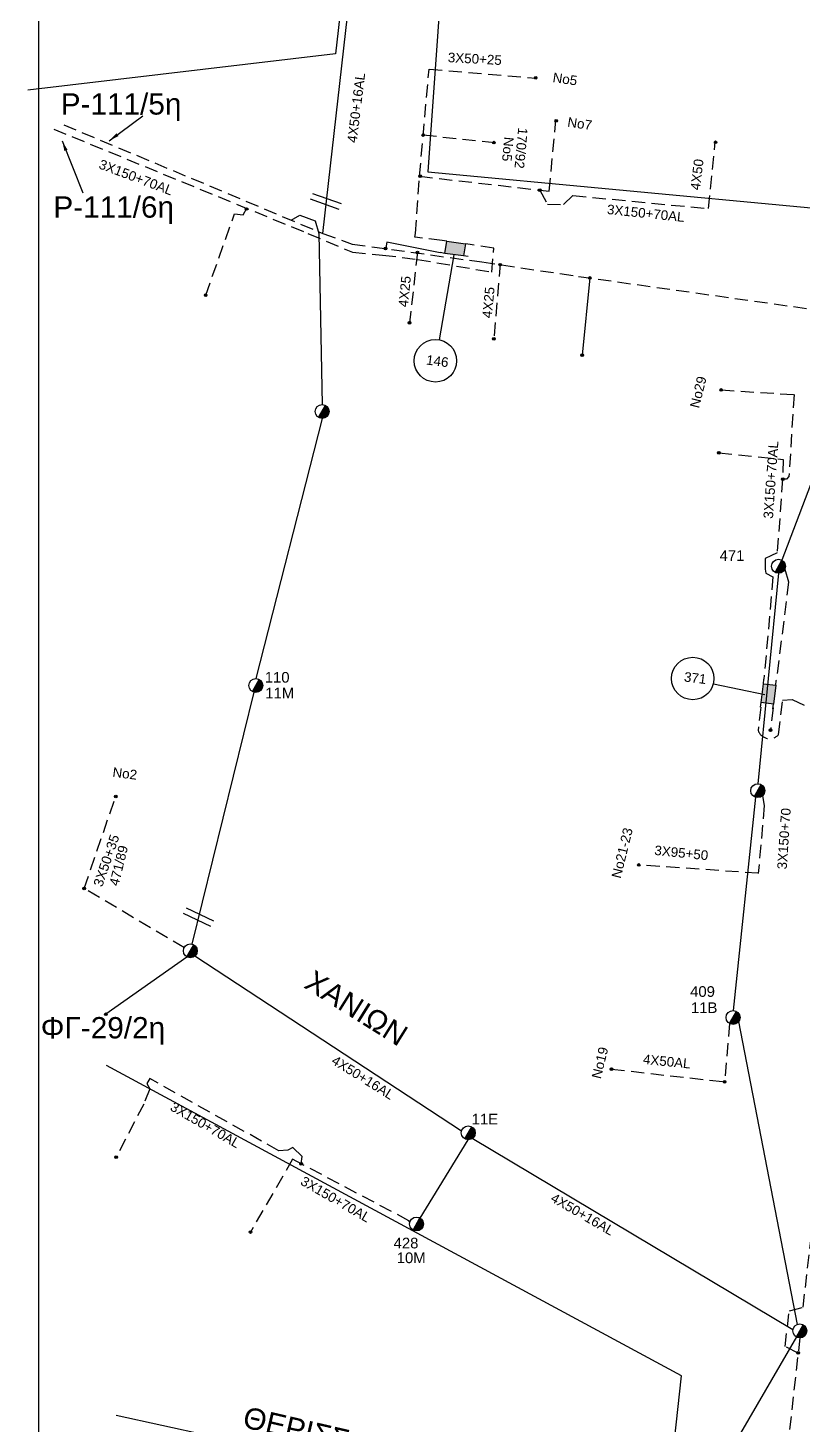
# Model space of a CAD drawing. Header units: millimetres. Extents: x -2238 to -1136, y 747 to 1272.
# Drawn here: x -2238.4 to -2163.6, y 1029.1 to 1163.8 of the extents above; entities that cross this region are included whole.
import ezdxf

# ---------------------------------------------------------------- set-up
doc = ezdxf.new("R2010")
doc.units = ezdxf.units.MM
doc.linetypes.add('DASHED', pattern=[19.05, 12.7, -6.35])
for name, color, linetype in [('Link Box 4 Διευθύνσεων', 7, 'Continuous'), ('Άγνωστα', 7, 'Continuous'), ('Γυμνά εναέρια ΧΤ και ΦΟΠ (2Φ)   3x50+16AL', 7, 'Continuous'), ('Γυμνά εναέρια ΧΤ και ΦΟΠ (3Φ)   4x50+16AL', 7, 'Continuous'), ('Επιγραφές - Σχήματα', 7, 'Continuous'), ('Καλώδια ΧΤ   3x150+50AL', 7, 'DASHED'), ('Καλώδια ΧΤ   3x150+70AL', 7, 'DASHED'), ('Καλώδια ΧΤ   3x150AL+50XLPE', 7, 'DASHED'), ('Στύλος ΦΜ', 7, 'Continuous'), ('Στύλος ΦΜ @ 1', 7, 'Continuous'), ('Συνδέσεις', 7, 'Continuous'), ('Τομή', 7, 'Continuous'), ('Υπόβαθρο ΔΕΗ', 7, 'Continuous'), ('Υπόγεια καλώδια Δικτύου ΧΤ και Παρ. ΧΤ - 3X150+70 AL', 7, 'DASHED'), ('Υπόγεια καλώδια Παροχών ΧΤ   4x25', 7, 'DASHED')]:
    doc.layers.add(name, color=color, linetype=linetype)
doc.styles.get("Standard").update_dxf_attribs({"font": 'ARIAL.TTF'})
doc.linetypes.add('SYN_LINE', pattern='A,0.5,-0.0001,["/\\/\\/\\/",Standard,S=0.1,R=0,X=0,Y=-0.05],-0.25', length=0.7501)
doc.dimstyles.new('ISO-25', dxfattribs={"dimtxt": 2.5, "dimasz": 2.5, "dimexe": 1.25, "dimexo": 0.625, "dimtad": 1, "dimtxsty": 'Standard', "dimcen": 2.5, "dimadec": 0, "dimazin": 0, "dimtfac": 1, "dimtmove": 0, "dimatfit": 3, "dimfxl": 1, "dimarcsym": 0})

# ---------------------------------------------------------------- blocks, each defined once
blk = doc.blocks.new('ΤΟΜΗ')
at = {"layer": 'Τομή', "ltscale": 40}
for p, q in [((-5.68, 0), (5.68, 0)), ((5.68, -2.33), (-5.68, -2.33))]:
    blk.add_line(p, q, dxfattribs=at)
blk = doc.blocks.new('_ΣΥΝΔΕΣΗ')
at = {"layer": 'Συνδέσεις', "linetype": 'SYN_LINE', "ltscale": 40}
blk.add_hatch(color=256, dxfattribs=at).paths.add_polyline_path([(0.5, -0.01, 1), (-0.5, -0.01, 1)])
at = {"layer": 'Συνδέσεις'}
blk.add_circle((0, -0.01), 0.5, dxfattribs=at)
blk = doc.blocks.new('ΥΠΑΡΧΩΝ ΤΣΙΜΕΝΤΕΝΙΟΣ ΣΤΥΛΟΣ')
at = {"layer": 'Στύλος ΦΜ'}
blk.add_hatch(color=256, dxfattribs=at).paths.add_polyline_path([(-1.29, -2.28, 0.574793), (2.62, 0, 0.268822), (1.3, 2.27)])
blk.add_line((-1.29, -2.28), (1.3, 2.27), dxfattribs=at)
blk.add_circle((0, 0), 2.62, dxfattribs=at)
at = {"layer": 'Στύλος ΦΜ', "flags": 4}
for tag, p in [('ΑΡΙΘΜΟΣ', (-4.68, 8.05)), ('ΤΥΠΟΣ', (-4.91, 3.03))]:
    blk.add_attdef(tag, p, '', height=4, dxfattribs=at)
blk = doc.blocks.new('LINK BOX 4 ΑΝΑΧΩΡΗΣΕΩΝ')
at = {"layer": 'Link Box 4 Διευθύνσεων', "ltscale": 40}
blk.add_hatch(color=256, dxfattribs=at).paths.add_polyline_path([(-3.54, 0), (-3.54, -4.67), (3.54, -4.67), (3.54, 0)])
for p, q in [((-3.54, 0), (-5.33, 0)), ((5.33, 0), (3.54, 0)), ((-3.54, -4.67), (-5.33, -4.67)), ((5.33, -4.67), (3.54, -4.67))]:
    blk.add_line(p, q, dxfattribs=at)
blk.add_lwpolyline([(-3.54, -4.67), (-3.54, 0), (3.54, 0), (3.54, -4.67)], close=True, dxfattribs=at)

msp = doc.modelspace()

# ---------------------------------------------------------------- linework, layer by layer
at = {"layer": 'Άγνωστα', "color": 2, "linetype": 'DASHED', "ltscale": 0.1}
for points in [[(-2200.62, 1149.55), (-2199.7, 1159.88), (-2189.4, 1159)], [(-2198.45, 1143.36), (-2201.07, 1143.67), (-2201.02, 1144.03), (-2200.62, 1149.55), (-2188.12, 1148.1), (-2187.46, 1155)], [(-2200.26, 1153.53), (-2193.36, 1152.8)], [(-2189.03, 1148.2), (-2188.29, 1146.86), (-2186.75, 1146.81), (-2185.82, 1147.69), (-2172.76, 1146.42), (-2172.1, 1152.88)], [(-2221.25, 1138.07), (-2218.46, 1145.93), (-2217.64, 1145.82), (-2217.28, 1146.46)], [(-2165.4, 1111.64), (-2165.02, 1110.41), (-2166.21, 1100.91), (-2166.21, 1100.91)], [(-2167.55, 1089.8), (-2167.37, 1088.85), (-2167.95, 1082.29)], [(-2167.95, 1082.32), (-2167.95, 1082.32), (-2179.48, 1083.13)], [(-2164.11, 1036.04), (-2165.37, 1036.69), (-2164.95, 1040.13), (-2163.62, 1040.47), (-2160.02, 1071.78)], [(-2170.71, 1067.84), (-2171.2, 1062.19)], [(-2182.11, 1063.44), (-2171.2, 1062.21)], [(-2163.94, 1037.52), (-2166.27, 1016.63)]]:
    msp.add_lwpolyline(points, dxfattribs=at)
at = {"layer": 'Άγνωστα', "color": 1, "linetype": 'DASHED', "ltscale": 0.1}
msp.add_lwpolyline([(-2234.94, 1154.51), (-2209.94, 1144.03), (-2207.11, 1143), (-2194.61, 1141.28), (-2185.29, 1139.89), (-2155.76, 1135.74), (-2155.83, 1134.56)], dxfattribs=at)
at = {"layer": 'Άγνωστα', "color": 1, "ltscale": 0.1}
for points in [[(-2198.62, 1142.17), (-2203.76, 1143.19), (-2203.92, 1142.46)], [(-2184.2, 1139.74), (-2184.94, 1132.29)]]:
    msp.add_lwpolyline(points, dxfattribs=at)
at = {"layer": 'Άγνωστα', "color": 2, "ltscale": 0.1}
for points in [[(-2154.26, 1142.51), (-2165.67, 1112.52)], [(-2166, 1111.26), (-2168, 1090.96)], [(-2168.22, 1089.66), (-2170.38, 1069.09)], [(-2169.84, 1068.02), (-2164.2, 1038.81)]]:
    msp.add_lwpolyline(points, dxfattribs=at)
at = {"layer": 'Άγνωστα', "color": 6, "linetype": 'DASHED', "ltscale": 0.1}
for points in [[(-2171.53, 1128.94), (-2164.5, 1128.49), (-2164.99, 1120.58), (-2165.24, 1120.34), (-2165.6, 1120.34)], [(-2171.76, 1122.88), (-2165.54, 1122.23), (-2165.58, 1120.34)], [(-2165.6, 1120.34), (-2166.13, 1113.24), (-2166.74, 1112.94), (-2167.27, 1112.68), (-2167.27, 1111.64), (-2167.21, 1111.26), (-2166.53, 1110.92), (-2167.4, 1101.05)]]:
    msp.add_lwpolyline(points, dxfattribs=at)
at = {"layer": 'Άγνωστα', "color": 85, "linetype": 'DASHED', "ltscale": 0.1}
for points in [[(-2232.97, 1080.86), (-2229.93, 1089.73)], [(-2223.29, 1075.13), (-2233.04, 1080.9)], [(-2226.65, 1062.53), (-2226.93, 1062.05), (-2226.63, 1061.53), (-2227.23, 1060.06), (-2229.89, 1054.95)], [(-2211.96, 1054.27), (-2212.86, 1054.75), (-2216.93, 1047.73)]]:
    msp.add_lwpolyline(points, dxfattribs=at)
at = {"layer": 'Άγνωστα', "color": 85, "ltscale": 0.1}
msp.add_lwpolyline([(-2200.56, 1049.06), (-2195.92, 1056.62)], dxfattribs=at)
at = {"layer": 'Γυμνά εναέρια ΧΤ και ΦΟΠ (3Φ)   4x50+16AL', "color": 30, "ltscale": 0.1}
msp.add_lwpolyline([(-2209.94, 1144.03), (-2204.45, 1192.58)], dxfattribs=at)
at = {"layer": 'Γυμνά εναέρια ΧΤ και ΦΟΠ (3Φ)   4x50+16AL', "color": 1, "ltscale": 0.1}
for points in [[(-2212.99, 1145.31), (-2212.18, 1145.8), (-2210.69, 1145.24), (-2210.32, 1144.03), (-2210.02, 1127.53)], [(-2210.02, 1126.18), (-2210.02, 1126.18), (-2216.41, 1101.1)], [(-2216.6, 1099.79), (-2216.6, 1099.79), (-2222.57, 1075.49)]]:
    msp.add_lwpolyline(points, dxfattribs=at)
at = {"layer": 'Γυμνά εναέρια ΧΤ και ΦΟΠ (3Φ)   4x50+16AL', "color": 85, "ltscale": 0.1}
for points in [[(-2223.06, 1074.25), (-2230.88, 1068.73)], [(-2196.57, 1057.47), (-2222.3, 1074.32)], [(-2164.61, 1038.29), (-2195.54, 1056.74)], [(-2164.27, 1037.61), (-2175.87, 1017.66)]]:
    msp.add_lwpolyline(points, dxfattribs=at)
at = {"layer": 'Επιγραφές - Σχήματα', "ltscale": 0.1}
msp.add_lwpolyline([(-1243.78, 1256.38), (-2237.36, 1256.38), (-2237.36, 756.99), (-1243.78, 756.99)], close=True, dxfattribs=at)
for points in [[(-2198.69, 1133.76), (-2197.27, 1141.98)], [(-2172.28, 1100.61), (-2167.3, 1099.57)]]:
    msp.add_lwpolyline(points, dxfattribs=at)
for centre in [(-2199.09, 1131.75), (-2174.27, 1101.11)]:
    msp.add_circle(centre, 2.05, dxfattribs=at)
at = {"layer": 'Καλώδια ΧΤ   3x150+50AL', "color": 85, "linetype": 'DASHED', "ltscale": 0.1}
for points in [[(-2212.03, 1054.31), (-2211.95, 1055.01), (-2211.95, 1055.01), (-2212.84, 1055.89), (-2213.31, 1055.61), (-2214.2, 1055.57), (-2226.65, 1062.53)], [(-2201.57, 1048.67), (-2201.64, 1048.81), (-2211.96, 1054.27)]]:
    msp.add_lwpolyline(points, dxfattribs=at)
at = {"layer": 'Καλώδια ΧΤ   3x150AL+50XLPE', "color": 6, "linetype": 'DASHED', "ltscale": 0.1}
msp.add_lwpolyline([(-2167.71, 1098.33), (-2167.97, 1096.11, 0.571955), (-2165.99, 1095.7), (-2165.6, 1099.01), (-2164.67, 1099.07), (-2144.82, 1089.77), (-2145.01, 1089.11), (-2144.56, 1088.48), (-2143.44, 1088.3), (-2142.99, 1088.75), (-2142.65, 1089.04), (-2141.52, 1088.52), (-2122.48, 1079.1), (-2119.78, 1083.75)], format="xyb", dxfattribs=at)
msp.add_lwpolyline([(-2166.51, 1098.28), (-2166.77, 1096.12)], dxfattribs=at)
at = {"layer": 'Υπόβαθρο ΔΕΗ', "ltscale": 0.1}
for points in [[(-2171.97, 1264.38), (-2204.91, 1194.92), (-2208.74, 1161.35), (-2238.39, 1157.84)], [(-2164.34, 1261.05), (-2196.95, 1190.16), (-2199.81, 1149.98), (-2162.85, 1146.51), (-2158.48, 1185.09), (-2137.68, 1260.22)], [(-2229.89, 1030.05), (-2177.03, 1018.5), (-2175.35, 1033.86), (-2230.8, 1063.78)]]:
    msp.add_lwpolyline(points, dxfattribs=at)
at = {"layer": 'Υπόγεια καλώδια Δικτύου ΧΤ και Παρ. ΧΤ - 3X150+70 AL', "color": 2, "linetype": 'DASHED', "ltscale": 0.1}
msp.add_lwpolyline([(-2235.91, 1154.09), (-2211.39, 1144.03), (-2207.1, 1142.21), (-2204.18, 1141.95), (-2200.82, 1141.53), (-2193.65, 1140.3), (-2193.46, 1142.61), (-2195.75, 1142.97)], dxfattribs=at)
at = {"layer": 'Υπόγεια καλώδια Παροχών ΧΤ   4x25', "color": 1, "linetype": 'DASHED', "ltscale": 0.1}
for points in [[(-2200.83, 1142.2), (-2201.58, 1135.42)], [(-2192.84, 1141.13), (-2193.46, 1133.87)]]:
    msp.add_lwpolyline(points, dxfattribs=at)

# ---------------------------------------------------------------- block references
at = {"layer": 'Άγνωστα', "color": 1, "ltscale": 0.1}
for p, xscale, yscale, zscale, rotation in [((-2197.1, 1143.17), 0.2565857821765286, 0.2565857821765286, 0.2565857821765286, 351.8970563679028), ((-2166.37, 1099.55), 0.2565857821764347, 0.2565857821764347, 0.2565857821764347, 263.340488809171)]:
    msp.add_blockref('LINK BOX 4 ΑΝΑΧΩΡΗΣΕΩΝ', p, dxfattribs=dict(at, xscale=xscale, yscale=yscale, zscale=zscale, rotation=rotation))
at = {"layer": 'Στύλος ΦΜ @ 1', "ltscale": 0.1, "xscale": 0.2565857821764941, "yscale": 0.2565857821764941, "zscale": 0.2565857821764941}
for p in [(-2210.02, 1126.86), (-2168, 1090.29), (-2222.73, 1074.84), (-2163.94, 1038.19)]:
    msp.add_blockref('ΥΠΑΡΧΩΝ ΤΣΙΜΕΝΤΕΝΙΟΣ ΣΤΥΛΟΣ', p, dxfattribs=at)
at = {"layer": 'Στύλος ΦΜ @ 1', "ltscale": 0.1}
ref = msp.add_blockref('ΥΠΑΡΧΩΝ ΤΣΙΜΕΝΤΕΝΙΟΣ ΣΤΥΛΟΣ', (-2166, 1111.93), dxfattribs=dict(at, xscale=0.2565857821764941, yscale=0.2565857821764941, zscale=0.2565857821764941))
ref.add_attrib('ΑΡΙΘΜΟΣ', '471', (-2171.68, 1112.45), dxfattribs={"layer": 'Στύλος ΦΜ', "height": 1.026, "flags": 4})
ref = msp.add_blockref('ΥΠΑΡΧΩΝ ΤΣΙΜΕΝΤΕΝΙΟΣ ΣΤΥΛΟΣ', (-2216.41, 1100.43), dxfattribs=dict(at, xscale=0.2565857821764941, yscale=0.2565857821764941, zscale=0.2565857821764941))
ref.add_attrib('ΤΥΠΟΣ', '110', (-2215.55, 1100.71), dxfattribs={"layer": 'Στύλος ΦΜ', "height": 1.026, "flags": 4})
ref.add_attrib('ΑΡΙΘΜΟΣ', '11M', (-2215.5, 1099.19), dxfattribs={"layer": 'Στύλος ΦΜ', "height": 1.026, "flags": 4})
ref = msp.add_blockref('ΥΠΑΡΧΩΝ ΤΣΙΜΕΝΤΕΝΙΟΣ ΣΤΥΛΟΣ', (-2170.38, 1068.42), dxfattribs=dict(at, xscale=0.2565857821764941, yscale=0.2565857821764941, zscale=0.2565857821764941))
ref.add_attrib('ΤΥΠΟΣ', '11Β', (-2174.44, 1068.85), dxfattribs={"layer": 'Στύλος ΦΜ', "height": 1.026, "flags": 4})
ref.add_attrib('ΑΡΙΘΜΟΣ', '409', (-2174.52, 1070.41), dxfattribs={"layer": 'Στύλος ΦΜ', "height": 1.026, "flags": 4})
ref = msp.add_blockref('ΥΠΑΡΧΩΝ ΤΣΙΜΕΝΤΕΝΙΟΣ ΣΤΥΛΟΣ', (-2195.92, 1057.29), dxfattribs=dict(at, xscale=0.2565857821764941, yscale=0.2565857821764941, zscale=0.2565857821764941))
ref.add_attrib('ΑΡΙΘΜΟΣ', '11E', (-2195.59, 1058.11), dxfattribs={"layer": 'Στύλος ΦΜ', "height": 1.026, "flags": 4})
ref = msp.add_blockref('ΥΠΑΡΧΩΝ ΤΣΙΜΕΝΤΕΝΙΟΣ ΣΤΥΛΟΣ', (-2200.92, 1048.5), dxfattribs=dict(at, xscale=0.2565857821764941, yscale=0.2565857821764941, zscale=0.2565857821764941))
ref.add_attrib('ΤΥΠΟΣ', '428', (-2203.12, 1046.15), dxfattribs={"layer": 'Στύλος ΦΜ', "height": 1.026, "flags": 4})
ref.add_attrib('ΑΡΙΘΜΟΣ', '10M', (-2202.82, 1044.73), dxfattribs={"layer": 'Στύλος ΦΜ', "height": 1.026, "flags": 4})
at = {"layer": 'Συνδέσεις', "ltscale": 0.1, "xscale": 0.2565857821764941, "yscale": 0.2565857821764941, "zscale": 0.2565857821764941}
for p in [(-2189.42, 1159.04), (-2187.43, 1154.89), (-2200.26, 1153.53), (-2193.44, 1152.79), (-2172.06, 1152.82), (-2200.57, 1149.55), (-2189.03, 1148.2), (-2217.31, 1146.39), (-2203.89, 1142.59), (-2184.2, 1139.74), (-2221.25, 1138.07), (-2184.94, 1132.29), (-2171.53, 1128.94), (-2171.76, 1122.88), (-2165.59, 1120.34), (-2166.77, 1096.12), (-2229.93, 1089.73), (-2179.48, 1083.13), (-2232.97, 1080.86), (-2230.88, 1068.73), (-2182.11, 1063.44), (-2171.19, 1062.22), (-2229.89, 1054.95), (-2212.03, 1054.31), (-2216.93, 1047.73), (-2216.93, 1047.73), (-2164.11, 1036.07)]:
    msp.add_blockref('_ΣΥΝΔΕΣΗ', p, dxfattribs=at)
at = {"layer": 'Τομή', "ltscale": 0.1}
for p, xscale, yscale, zscale, rotation in [((-2209.56, 1147.4), 0.2565857821765011, 0.2565857821765011, 0.2565857821765011, 340.3238260879946), ((-2221.82, 1078.36), 0.2565857821765511, 0.2565857821765511, 0.2565857821765511, 334.3334975139217)]:
    msp.add_blockref('ΤΟΜΗ', p, dxfattribs=dict(at, xscale=xscale, yscale=yscale, zscale=zscale, rotation=rotation))
at = {"layer": 'Υπόγεια καλώδια Παροχών ΧΤ   4x25', "linetype": 'DASHED', "ltscale": 0.1, "xscale": 0.2565857821764941, "yscale": 0.2565857821764941, "zscale": 0.2565857821764941}
for p in [(-2200.83, 1142.2), (-2192.84, 1141.02), (-2201.58, 1135.42), (-2193.46, 1133.87)]:
    msp.add_blockref('_ΣΥΝΔΕΣΗ', p, dxfattribs=at)

# ---------------------------------------------------------------- texts
at = {"layer": 'Γυμνά εναέρια ΧΤ και ΦΟΠ (2Φ)   3x50+16AL', "color": 7, "ltscale": 0.1, "insert": (-2197.86, 1161.48), "char_height": 0.924, "width": 86.4036, "attachment_point": 1, "rotation": 356.8352}
msp.add_mtext('3X50+25', dxfattribs=at)
at = {"layer": 'Γυμνά εναέρια ΧΤ και ΦΟΠ (3Φ)   4x50+16AL', "color": 7, "ltscale": 0.1, "char_height": 0.924, "width": 86.4036, "attachment_point": 1}
for s, insert, rotation in [('4X50+16AL', (-2207.6, 1152.84), 83.0413), ('4X50', (-2174.5, 1148.27), 83.0413), ('3X50+35', (-2232.11, 1081.24), 71.1726), ('4X50+16AL', (-2208.71, 1064.81), 328.0966), ('4X50+16AL', (-2187.6, 1051.54), 330.0056)]:
    msp.add_mtext(s, dxfattribs=dict(at, insert=insert, rotation=rotation))
at = {"layer": 'Επιγραφές - Σχήματα', "ltscale": 0.1, "char_height": 0.924, "attachment_point": 1}
for s, insert, width, rotation in [('No5', (-2187.69, 1159.55), 2.4947, 351.6806), ('No7', (-2186.27, 1155.25), 2.4947, 351.6806), ('170/92', (-2190.18, 1154.18), 2.4947, 264.7488), ('No5', (-2191.53, 1153.29), 2.4947, 264.7488), ('146', (-2199.91, 1132.31), 86.4036, 352.956), ('No29', (-2174.56, 1127.34), 2.4947, 76.2004), ('371', (-2175.04, 1101.75), 86.4036, 352.956), ('Νο2', (-2230.16, 1092.55), 86.4036, 352.956), ('No21-23', (-2182.12, 1081.99), 2.4947, 76.2004), ('471/89', (-2230.56, 1081.26), 2.4947, 76.2004), ('3Χ95+50', (-2177.91, 1085.02), 2.4947, 354.2712), ('No19', (-2184.04, 1062.66), 2.4947, 76.2004), ('4Χ50AL', (-2179.01, 1064.87), 2.4947, 354.2712)]:
    msp.add_mtext(s, dxfattribs=dict(at, insert=insert, width=width, rotation=rotation))
at = {"layer": 'Επιγραφές - Σχήματα', "ltscale": 0.1, "char_height": 2.053, "attachment_point": 5}
for s, insert, width in [('P-111/5η', (-2229.41, 1156.21), 8.5241), ('P-111/6η', (-2230.12, 1146.27), 8.7846), ('ΦΓ-29/2η', (-2231.16, 1067.12), 8.0154)]:
    msp.add_mtext(s, dxfattribs=dict(at, insert=insert, width=width))
for s, insert, rotation in [('ΧΑΝΙΩΝ', (-2206.71, 1069.33), 327.9194), ('ΘΕΡΙΣΣΟΥ', (-2210.48, 1028.28), 346.9822)]:
    msp.add_mtext(s, dxfattribs=dict(at, insert=insert, rotation=rotation))
at = {"layer": 'Καλώδια ΧΤ   3x150+50AL', "color": 7, "linetype": 'DASHED', "ltscale": 0.1, "char_height": 0.924, "width": 86.4036, "attachment_point": 1, "rotation": 330.0056}
for insert in [(-2224.3, 1060.33), (-2211.73, 1053.16)]:
    msp.add_mtext('3X150+70AL', dxfattribs=dict(at, insert=insert))
at = {"layer": 'Καλώδια ΧΤ   3x150+70AL', "color": 7, "linetype": 'DASHED', "ltscale": 0.1, "char_height": 0.924, "width": 86.4036, "attachment_point": 1}
for s, insert, rotation in [('3X150+70AL', (-2182.48, 1146.83), 354.0724), ('3X150+70AL', (-2167.46, 1116.56), 85.9108), ('3X150+70', (-2166.13, 1082.74), 86.1306)]:
    msp.add_mtext(s, dxfattribs=dict(at, insert=insert, rotation=rotation))
at = {"layer": 'Υπόγεια καλώδια Δικτύου ΧΤ και Παρ. ΧΤ - 3X150+70 AL', "color": 7, "linetype": 'DASHED', "ltscale": 0.1, "insert": (-2231.31, 1151.2), "char_height": 0.924, "width": 86.4036, "attachment_point": 1, "rotation": 339.2904}
msp.add_mtext('3X150+70AL', dxfattribs=at)
at = {"layer": 'Υπόγεια καλώδια Παροχών ΧΤ   4x25', "color": 7, "linetype": 'DASHED', "ltscale": 0.1, "char_height": 0.924, "width": 86.4036, "attachment_point": 1, "rotation": 84.2337}
for insert in [(-2202.67, 1136.98), (-2194.59, 1135.92)]:
    msp.add_mtext('4X25', dxfattribs=dict(at, insert=insert))

# ---------------------------------------------------------------- leaders
at = {"layer": 'Επιγραφές - Σχήματα', "ltscale": 40}
for points in [[(-2230.56, 1152.96), (-2227.3, 1155.38)], [(-2235.09, 1152.96), (-2233.11, 1147.94)]]:
    msp.add_leader(points, dimstyle='ISO-25', override={"dimasz": 1, "dimtad": 0}, dxfattribs=at)

doc.saveas('drawing.dxf')
